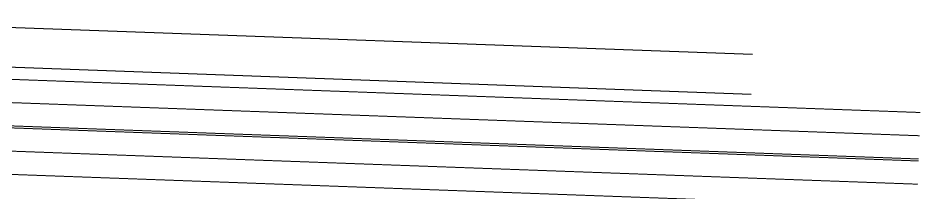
# Model space of a CAD drawing. Extents: x 54765 to 55687, y 61529 to 62330.
# Drawn here: x 55550.8 to 55687, y 61846.3 to 61872.6 of the extents above; entities that cross this region are included whole.
import ezdxf

# ---------------------------------------------------------------- set-up
doc = ezdxf.new("R2010")
doc.units = 0
doc.header["$LTSCALE"] = 10
doc.linetypes.add('JTSS01', pattern=[6, 2, -4])
doc.layers.add('@-路缘石', color=7, linetype='CONTINUOUS')
doc.layers.add('红线', color=1, linetype='CONTINUOUS')
doc.layers.add('@-道路标线', color=7, linetype='CONTINUOUS', lineweight=0)

msp = doc.modelspace()

# ---------------------------------------------------------------- linework, layer by layer
at = {"layer": '@-路缘石'}
msp.add_line((55511.974, 61866.634), (55661.418, 61861.197), dxfattribs=at)
at = {"layer": '@-路缘石', "const_width": 0.15, "flags": 128}
msp.add_lwpolyline([(55686.45, 61844.126), (55511.386, 61850.495, 0.0006487), (55510.627, 61850.522, 0.0006487)], format="xyb", dxfattribs=at)
at = {"layer": '@-道路标线', "color": 7, "linetype": 'Continuous', "const_width": 0.15, "flags": 128}
msp.add_lwpolyline([(55511.906, 61864.785), (55686.97, 61858.416)], dxfattribs=at)
at = {"layer": '@-道路标线', "color": 7, "linetype": 'JTSS01', "ltscale": 0.1, "const_width": 0.15, "flags": 128}
msp.add_lwpolyline([(55511.779, 61861.288), (55686.843, 61854.919)], dxfattribs=at)
at = {"layer": '@-道路标线', "color": 30, "linetype": 'Continuous', "ltscale": 0.08, "const_width": 0.15, "flags": 128}
for points in [[(55511.641, 61857.49), (55686.705, 61851.121)], [(55511.652, 61857.79), (55686.715, 61851.421)]]:
    msp.add_lwpolyline(points, dxfattribs=at)
at = {"layer": '@-道路标线', "color": 7, "linetype": 'JTSS01', "ltscale": 0.1, "flags": 128}
msp.add_lwpolyline([(55686.577, 61847.624, 0.15, 0.15, 0), (55511.514, 61853.993, 0.15, 0.15, 0.0604172), (55440.409, 61847.983, 0, 0, 0)], format="xyseb", dxfattribs=at)
at = {"layer": '红线', "color": 1}
msp.add_line((55512.192, 61872.63), (55661.637, 61867.193), dxfattribs=at)

doc.saveas('drawing.dxf')
